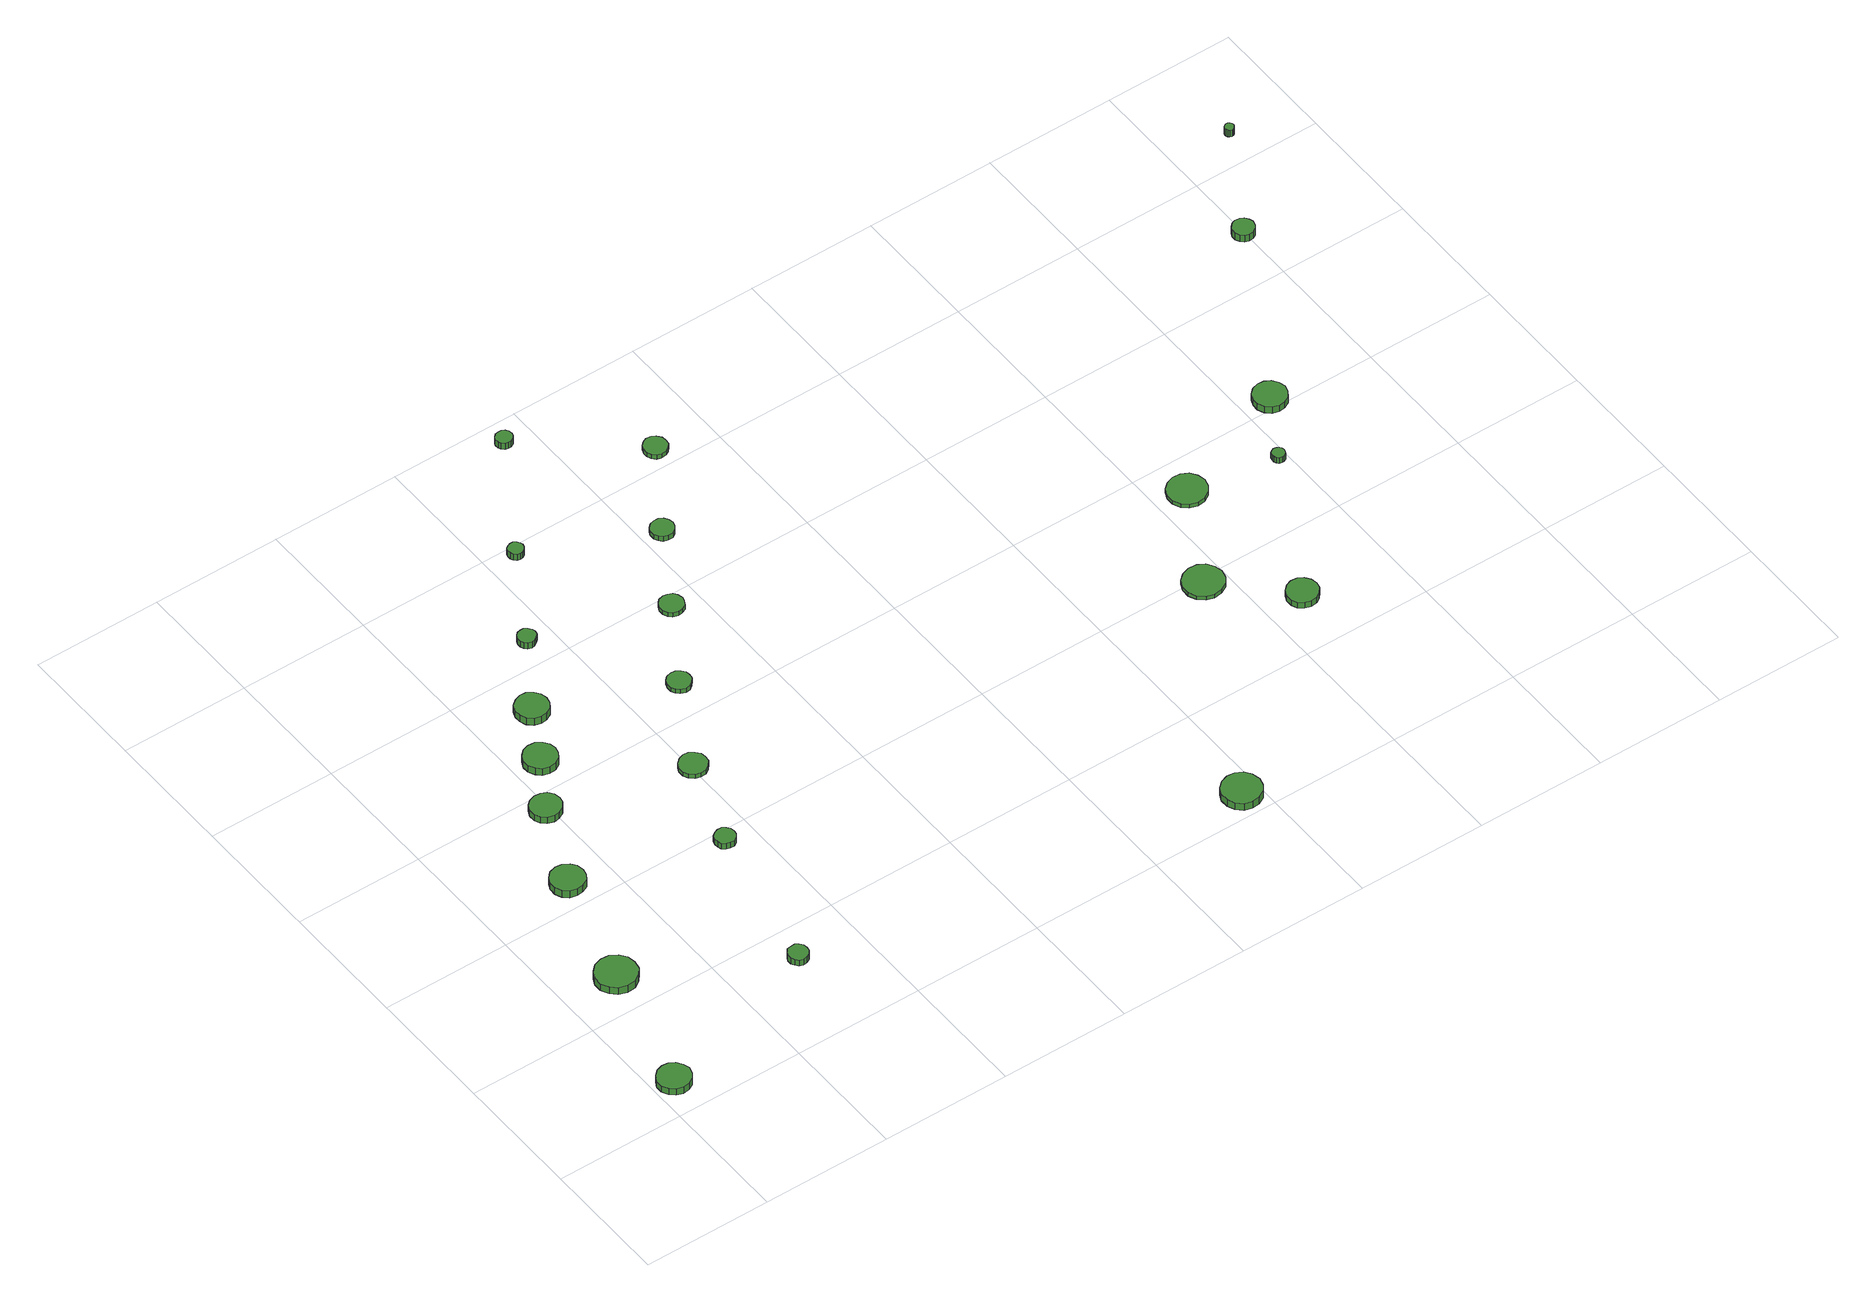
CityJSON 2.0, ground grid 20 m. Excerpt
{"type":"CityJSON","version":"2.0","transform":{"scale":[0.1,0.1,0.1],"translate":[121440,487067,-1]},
"CityObjects":{
"tree1":{"type":"SolitaryVegetationObject","attributes":{"function":"something"},"geometry":[{"type":"MultiSurface","lod":"1","boundaries":[[[0,1,2,3,4,5,6,7,8,9,10,11,12,13,14]],[[15,16,17,18,19,20,21,22,23,24,25,26,27,28,29]],[[0,29,28,1]],[[1,28,27,2]],[[2,27,26,3]],[[3,26,25,4]],[[4,25,24,5]],[[5,24,23,6]],[[6,23,22,7]],[[7,22,21,8]],[[8,21,20,9]],[[9,20,19,10]],[[10,19,18,11]],[[11,18,17,12]],[[12,17,16,13]],[[13,16,15,14]],[[14,15,29,0]]]}]},
"tree2":{"type":"SolitaryVegetationObject","attributes":{"function":"something"},"geometry":[{"type":"MultiSurface","lod":"1","boundaries":[[[30,31,32,33,34,35,36,37,38,39,40,41,42,43,44]],[[45,46,47,48,49,50,51,52,53,54,55,56,57,58,59]],[[30,59,58,31]],[[31,58,57,32]],[[32,57,56,33]],[[33,56,55,34]],[[34,55,54,35]],[[35,54,53,36]],[[36,53,52,37]],[[37,52,51,38]],[[38,51,50,39]],[[39,50,49,40]],[[40,49,48,41]],[[41,48,47,42]],[[42,47,46,43]],[[43,46,45,44]],[[44,45,59,30]]]}]},
"tree3":{"type":"SolitaryVegetationObject","attributes":{"function":"something"},"geometry":[{"type":"MultiSurface","lod":"1","boundaries":[[[60,61,62,63,64,65,66,67,68,69,70,71,72,73,74]],[[75,76,77,78,79,80,81,82,83,84,85,86,87,88,89]],[[60,89,88,61]],[[61,88,87,62]],[[62,87,86,63]],[[63,86,85,64]],[[64,85,84,65]],[[65,84,83,66]],[[66,83,82,67]],[[67,82,81,68]],[[68,81,80,69]],[[69,80,79,70]],[[70,79,78,71]],[[71,78,77,72]],[[72,77,76,73]],[[73,76,75,74]],[[74,75,89,60]]]}]},
"tree4":{"type":"SolitaryVegetationObject","attributes":{"function":"something"},"geometry":[{"type":"MultiSurface","lod":"1","boundaries":[[[90,91,92,93,94,95,96,97,98,99,100,101,102,103,104]],[[105,106,107,108,109,110,111,112,113,114,115,116,117,118,119]],[[90,119,118,91]],[[91,118,117,92]],[[92,117,116,93]],[[93,116,115,94]],[[94,115,114,95]],[[95,114,113,96]],[[96,113,112,97]],[[97,112,111,98]],[[98,111,110,99]],[[99,110,109,100]],[[100,109,108,101]],[[101,108,107,102]],[[102,107,106,103]],[[103,106,105,104]],[[104,105,119,90]]]}]},
"tree5":{"type":"SolitaryVegetationObject","attributes":{"function":"something"},"geometry":[{"type":"MultiSurface","lod":"1","boundaries":[[[120,121,122,123,124,125,126,127,128,129,130,131,132,133,134]],[[135,136,137,138,139,140,141,142,143,144,145,146,147,148,149]],[[120,149,148,121]],[[121,148,147,122]],[[122,147,146,123]],[[123,146,145,124]],[[124,145,144,125]],[[125,144,143,126]],[[126,143,142,127]],[[127,142,141,128]],[[128,141,140,129]],[[129,140,139,130]],[[130,139,138,131]],[[131,138,137,132]],[[132,137,136,133]],[[133,136,135,134]],[[134,135,149,120]]]}]},
"tree6":{"type":"SolitaryVegetationObject","attributes":{"function":"something"},"geometry":[{"type":"MultiSurface","lod":"1","boundaries":[[[150,151,152,153,154,155,156,157,158,159,160,161,162,163,164]],[[165,166,167,168,169,170,171,172,173,174,175,176,177,178,179]],[[150,179,178,151]],[[151,178,177,152]],[[152,177,176,153]],[[153,176,175,154]],[[154,175,174,155]],[[155,174,173,156]],[[156,173,172,157]],[[157,172,171,158]],[[158,171,170,159]],[[159,170,169,160]],[[160,169,168,161]],[[161,168,167,162]],[[162,167,166,163]],[[163,166,165,164]],[[164,165,179,150]]]}]},
"tree7":{"type":"SolitaryVegetationObject","attributes":{"function":"something"},"geometry":[{"type":"MultiSurface","lod":"1","boundaries":[[[180,181,182,183,184,185,186,187,188,189,190,191,192,193,194]],[[195,196,197,198,199,200,201,202,203,204,205,206,207,208,209]],[[180,209,208,181]],[[181,208,207,182]],[[182,207,206,183]],[[183,206,205,184]],[[184,205,204,185]],[[185,204,203,186]],[[186,203,202,187]],[[187,202,201,188]],[[188,201,200,189]],[[189,200,199,190]],[[190,199,198,191]],[[191,198,197,192]],[[192,197,196,193]],[[193,196,195,194]],[[194,195,209,180]]]}]},
"tree8":{"type":"SolitaryVegetationObject","attributes":{"function":"something"},"geometry":[{"type":"MultiSurface","lod":"1","boundaries":[[[210,211,212,213,214,215,216,217,218,219,220,221,222,223,224]],[[225,226,227,228,229,230,231,232,233,234,235,236,237,238,239]],[[210,239,238,211]],[[211,238,237,212]],[[212,237,236,213]],[[213,236,235,214]],[[214,235,234,215]],[[215,234,233,216]],[[216,233,232,217]],[[217,232,231,218]],[[218,231,230,219]],[[219,230,229,220]],[[220,229,228,221]],[[221,228,227,222]],[[222,227,226,223]],[[223,226,225,224]],[[224,225,239,210]]]}]},
"tree9":{"type":"SolitaryVegetationObject","attributes":{"function":"something"},"geometry":[{"type":"MultiSurface","lod":"1","boundaries":[[[240,241,242,243,244,245,246,247,248,249,250,251,252,253,254]],[[255,256,257,258,259,260,261,262,263,264,265,266,267,268,269]],[[240,269,268,241]],[[241,268,267,242]],[[242,267,266,243]],[[243,266,265,244]],[[244,265,264,245]],[[245,264,263,246]],[[246,263,262,247]],[[247,262,261,248]],[[248,261,260,249]],[[249,260,259,250]],[[250,259,258,251]],[[251,258,257,252]],[[252,257,256,253]],[[253,256,255,254]],[[254,255,269,240]]]}]},
"tree10":{"type":"SolitaryVegetationObject","attributes":{"function":"something"},"geometry":[{"type":"MultiSurface","lod":"1","boundaries":[[[270,271,272,273,274,275,276,277,278,279,280,281,282,283,284]],[[285,286,287,288,289,290,291,292,293,294,295,296,297,298,299]],[[270,299,298,271]],[[271,298,297,272]],[[272,297,296,273]],[[273,296,295,274]],[[274,295,294,275]],[[275,294,293,276]],[[276,293,292,277]],[[277,292,291,278]],[[278,291,290,279]],[[279,290,289,280]],[[280,289,288,281]],[[281,288,287,282]],[[282,287,286,283]],[[283,286,285,284]],[[284,285,299,270]]]}]},
"tree11":{"type":"SolitaryVegetationObject","attributes":{"function":"something"},"geometry":[{"type":"MultiSurface","lod":"1","boundaries":[[[300,301,302,303,304,305,306,307,308,309,310,311,312,313,314]],[[315,316,317,318,319,320,321,322,323,324,325,326,327,328,329]],[[300,329,328,301]],[[301,328,327,302]],[[302,327,326,303]],[[303,326,325,304]],[[304,325,324,305]],[[305,324,323,306]],[[306,323,322,307]],[[307,322,321,308]],[[308,321,320,309]],[[309,320,319,310]],[[310,319,318,311]],[[311,318,317,312]],[[312,317,316,313]],[[313,316,315,314]],[[314,315,329,300]]]}]},
"tree12":{"type":"SolitaryVegetationObject","attributes":{"function":"something"},"geometry":[{"type":"MultiSurface","lod":"1","boundaries":[[[330,331,332,333,334,335,336,337,338,339,340,341,342,343,344]],[[345,346,347,348,349,350,351,352,353,354,355,356,357,358,359]],[[330,359,358,331]],[[331,358,357,332]],[[332,357,356,333]],[[333,356,355,334]],[[334,355,354,335]],[[335,354,353,336]],[[336,353,352,337]],[[337,352,351,338]],[[338,351,350,339]],[[339,350,349,340]],[[340,349,348,341]],[[341,348,347,342]],[[342,347,346,343]],[[343,346,345,344]],[[344,345,359,330]]]}]},
"tree13":{"type":"SolitaryVegetationObject","attributes":{"function":"something"},"geometry":[{"type":"MultiSurface","lod":"1","boundaries":[[[360,361,362,363,364,365,366,367,368,369,370,371,372,373,374]],[[375,376,377,378,379,380,381,382,383,384,385,386,387,388,389]],[[360,389,388,361]],[[361,388,387,362]],[[362,387,386,363]],[[363,386,385,364]],[[364,385,384,365]],[[365,384,383,366]],[[366,383,382,367]],[[367,382,381,368]],[[368,381,380,369]],[[369,380,379,370]],[[370,379,378,371]],[[371,378,377,372]],[[372,377,376,373]],[[373,376,375,374]],[[374,375,389,360]]]}]},
"tree14":{"type":"SolitaryVegetationObject","attributes":{"function":"something"},"geometry":[{"type":"MultiSurface","lod":"1","boundaries":[[[390,391,392,393,394,395,396,397,398,399,400,401,402,403,404]],[[405,406,407,408,409,410,411,412,413,414,415,416,417,418,419]],[[390,419,418,391]],[[391,418,417,392]],[[392,417,416,393]],[[393,416,415,394]],[[394,415,414,395]],[[395,414,413,396]],[[396,413,412,397]],[[397,412,411,398]],[[398,411,410,399]],[[399,410,409,400]],[[400,409,408,401]],[[401,408,407,402]],[[402,407,406,403]],[[403,406,405,404]],[[404,405,419,390]]]}]},
"tree15":{"type":"SolitaryVegetationObject","attributes":{"function":"something"},"geometry":[{"type":"MultiSurface","lod":"1","boundaries":[[[420,421,422,423,424,425,426,427,428,429,430,431,432,433,434]],[[435,436,437,438,439,440,441,442,443,444,445,446,447,448,449]],[[420,449,448,421]],[[421,448,447,422]],[[422,447,446,423]],[[423,446,445,424]],[[424,445,444,425]],[[425,444,443,426]],[[426,443,442,427]],[[427,442,441,428]],[[428,441,440,429]],[[429,440,439,430]],[[430,439,438,431]],[[431,438,437,432]],[[432,437,436,433]],[[433,436,435,434]],[[434,435,449,420]]]}]},
"tree16":{"type":"SolitaryVegetationObject","attributes":{"function":"something"},"geometry":[{"type":"MultiSurface","lod":"1","boundaries":[[[450,451,452,453,454,455,456,457,458,459,460,461,462,463,464]],[[465,466,467,468,469,470,471,472,473,474,475,476,477,478,479]],[[450,479,478,451]],[[451,478,477,452]],[[452,477,476,453]],[[453,476,475,454]],[[454,475,474,455]],[[455,474,473,456]],[[456,473,472,457]],[[457,472,471,458]],[[458,471,470,459]],[[459,470,469,460]],[[460,469,468,461]],[[461,468,467,462]],[[462,467,466,463]],[[463,466,465,464]],[[464,465,479,450]]]}]},
"tree17":{"type":"SolitaryVegetationObject","attributes":{"function":"something"},"geometry":[{"type":"MultiSurface","lod":"1","boundaries":[[[480,481,482,483,484,485,486,487,488,489,490,491,492,493,494]],[[495,496,497,498,499,500,501,502,503,504,505,506,507,508,509]],[[480,509,508,481]],[[481,508,507,482]],[[482,507,506,483]],[[483,506,505,484]],[[484,505,504,485]],[[485,504,503,486]],[[486,503,502,487]],[[487,502,501,488]],[[488,501,500,489]],[[489,500,499,490]],[[490,499,498,491]],[[491,498,497,492]],[[492,497,496,493]],[[493,496,495,494]],[[494,495,509,480]]]}]},
"tree18":{"type":"SolitaryVegetationObject","attributes":{"function":"something"},"geometry":[{"type":"MultiSurface","lod":"1","boundaries":[[[510,511,512,513,514,515,516,517,518,519,520,521,522,523,524]],[[525,526,527,528,529,530,531,532,533,534,535,536,537,538,539]],[[510,539,538,511]],[[511,538,537,512]],[[512,537,536,513]],[[513,536,535,514]],[[514,535,534,515]],[[515,534,533,516]],[[516,533,532,517]],[[517,532,531,518]],[[518,531,530,519]],[[519,530,529,520]],[[520,529,528,521]],[[521,528,527,522]],[[522,527,526,523]],[[523,526,525,524]],[[524,525,539,510]]]}]},
"tree19":{"type":"SolitaryVegetationObject","attributes":{"function":"something"},"geometry":[{"type":"MultiSurface","lod":"1","boundaries":[[[540,541,542,543,544,545,546,547,548,549,550,551,552,553,554]],[[555,556,557,558,559,560,561,562,563,564,565,566,567,568,569]],[[540,569,568,541]],[[541,568,567,542]],[[542,567,566,543]],[[543,566,565,544]],[[544,565,564,545]],[[545,564,563,546]],[[546,563,562,547]],[[547,562,561,548]],[[548,561,560,549]],[[549,560,559,550]],[[550,559,558,551]],[[551,558,557,552]],[[552,557,556,553]],[[553,556,555,554]],[[554,555,569,540]]]}]},
"tree20":{"type":"SolitaryVegetationObject","attributes":{"function":"something"},"geometry":[{"type":"MultiSurface","lod":"1","boundaries":[[[570,571,572,573,574,575,576,577,578,579,580,581,582,583,584]],[[585,586,587,588,589,590,591,592,593,594,595,596,597,598,599]],[[570,599,598,571]],[[571,598,597,572]],[[572,597,596,573]],[[573,596,595,574]],[[574,595,594,575]],[[575,594,593,576]],[[576,593,592,577]],[[577,592,591,578]],[[578,591,590,579]],[[579,590,589,580]],[[580,589,588,581]],[[581,588,587,582]],[[582,587,586,583]],[[583,586,585,584]],[[584,585,599,570]]]}]},
"tree21":{"type":"SolitaryVegetationObject","attributes":{"function":"something"},"geometry":[{"type":"MultiSurface","lod":"1","boundaries":[[[600,601,602,603,604,605,606,607,608,609,610,611,612,613,614]],[[615,616,617,618,619,620,621,622,623,624,625,626,627,628,629]],[[600,629,628,601]],[[601,628,627,602]],[[602,627,626,603]],[[603,626,625,604]],[[604,625,624,605]],[[605,624,623,606]],[[606,623,622,607]],[[607,622,621,608]],[[608,621,620,609]],[[609,620,619,610]],[[610,619,618,611]],[[611,618,617,612]],[[612,617,616,613]],[[613,616,615,614]],[[614,615,629,600]]]}]},
"tree22":{"type":"SolitaryVegetationObject","attributes":{"function":"something"},"geometry":[{"type":"MultiSurface","lod":"1","boundaries":[[[630,631,632,633,634,635,636,637,638,639,640,641,642,643,644]],[[645,646,647,648,649,650,651,652,653,654,655,656,657,658,659]],[[630,659,658,631]],[[631,658,657,632]],[[632,657,656,633]],[[633,656,655,634]],[[634,655,654,635]],[[635,654,653,636]],[[636,653,652,637]],[[637,652,651,638]],[[638,651,650,639]],[[639,650,649,640]],[[640,649,648,641]],[[641,648,647,642]],[[642,647,646,643]],[[643,646,645,644]],[[644,645,659,630]]]}]},
"tree23":{"type":"SolitaryVegetationObject","attributes":{"function":"something"},"geometry":[{"type":"MultiSurface","lod":"1","boundaries":[[[660,661,662,663,664,665,666,667,668,669,670,671,672,673,674]],[[675,676,677,678,679,680,681,682,683,684,685,686,687,688,689]],[[660,689,688,661]],[[661,688,687,662]],[[662,687,686,663]],[[663,686,685,664]],[[664,685,684,665]],[[665,684,683,666]],[[666,683,682,667]],[[667,682,681,668]],[[668,681,680,669]],[[669,680,679,670]],[[670,679,678,671]],[[671,678,677,672]],[[672,677,676,673]],[[673,676,675,674]],[[674,675,689,660]]]}]},
"tree24":{"type":"SolitaryVegetationObject","attributes":{"function":"something"},"geometry":[{"type":"MultiSurface","lod":"1","boundaries":[[[690,691,692,693,694,695,696,697,698,699,700,701,702,703,704]],[[705,706,707,708,709,710,711,712,713,714,715,716,717,718,719]],[[690,719,718,691]],[[691,718,717,692]],[[692,717,716,693]],[[693,716,715,694]],[[694,715,714,695]],[[695,714,713,696]],[[696,713,712,697]],[[697,712,711,698]],[[698,711,710,699]],[[699,710,709,700]],[[700,709,708,701]],[[701,708,707,702]],[[702,707,706,703]],[[703,706,705,704]],[[704,705,719,690]]]}]}
},
"vertices":[
[58,57,18],[55,67,18],[49,76,18],[40,81,18],[30,82,18],[20,79,18],[12,72,18],[7,62,18],[7,52,18],[12,42,18],[20,35,18],[30,32,18],[40,33,18],[49,38,18],[55,47,18],[55,47,6],[49,38,6],[40,33,6],[30,32,6],[20,35,6],[12,42,6],[7,52,6],[7,62,6],[12,72,6],[20,79,6],[30,82,6],[40,81,6],[49,76,6],[55,67,6],[58,57,6],
[113,258,23],[111,271,23],[103,281,23],[92,288,23],[79,289,23],[66,285,23],[57,276,23],[51,265,23],[51,252,23],[57,240,23],[66,231,23],[79,227,23],[92,228,23],[103,235,23],[111,245,23],[111,245,10],[103,235,10],[92,228,10],[79,227,10],[66,231,10],[57,240,10],[51,252,10],[51,265,10],[57,276,10],[66,285,10],[79,289,10],[92,288,10],[103,281,10],[111,271,10],[113,258,10],
[160,440,22],[158,451,22],[152,459,22],[142,465,22],[132,466,22],[121,463,22],[113,455,22],[109,446,22],[109,435,22],[113,425,22],[121,418,22],[132,415,22],[142,416,22],[152,421,22],[158,430,22],[158,430,9],[152,421,9],[142,416,9],[132,415,9],[121,418,9],[113,425,9],[109,435,9],[109,446,9],[113,455,9],[121,463,9],[132,466,9],[142,465,9],[152,459,9],[158,451,9],[160,440,9],
[321,146,17],[320,153,17],[316,158,17],[311,161,17],[304,161,17],[298,160,17],[294,155,17],[291,150,17],[291,143,17],[294,138,17],[298,133,17],[304,131,17],[311,132,17],[316,135,17],[320,140,17],[320,140,6],[316,135,6],[311,132,6],[304,131,6],[298,133,6],[294,138,6],[291,143,6],[291,150,6],[294,155,6],[298,160,6],[304,161,6],[311,161,6],[316,158,6],[320,153,6],[321,146,6],
[217,571,18],[215,581,18],[209,589,18],[200,593,18],[191,594,18],[181,591,18],[174,585,18],[170,576,18],[170,566,18],[174,557,18],[181,551,18],[191,548,18],[200,549,18],[209,554,18],[215,562,18],[215,562,6],[209,554,6],[200,549,6],[191,548,6],[181,551,6],[174,557,6],[170,566,6],[170,576,6],[174,585,6],[181,591,6],[191,594,6],[200,593,6],[209,589,6],[215,581,6],[217,571,6],
[267,650,19],[265,660,19],[259,668,19],[250,674,19],[239,675,19],[229,672,19],[222,665,19],[217,655,19],[217,645,19],[222,635,19],[229,628,19],[239,625,19],[250,626,19],[259,631,19],[265,640,19],[265,640,6],[259,631,6],[250,626,6],[239,625,6],[229,628,6],[222,635,6],[217,645,6],[217,655,6],[222,665,6],[229,672,6],[239,675,6],[250,674,6],[259,668,6],[265,660,6],[267,650,6],
[371,382,17],[370,388,17],[366,393,17],[361,397,17],[354,397,17],[348,395,17],[343,391,17],[341,385,17],[341,379,17],[343,373,17],[348,369,17],[354,367,17],[361,367,17],[366,370,17],[370,376,17],[370,376,6],[366,370,6],[361,367,6],[354,367,6],[348,369,6],[343,373,6],[341,379,6],[341,385,6],[343,391,6],[348,395,6],[354,397,6],[361,397,6],[366,393,6],[370,388,6],[371,382,6],
[313,733,19],[311,743,19],[305,751,19],[296,757,19],[286,758,19],[276,754,19],[268,748,19],[264,738,19],[264,728,19],[268,718,19],[276,711,19],[286,708,19],[296,709,19],[305,714,19],[311,723,19],[311,723,6],[305,714,6],[296,709,6],[286,708,6],[276,711,6],[268,718,6],[264,728,6],[264,738,6],[268,748,6],[276,754,6],[286,758,6],[296,757,6],[305,751,6],[311,743,6],[313,733,6],
[424,520,14],[423,528,14],[417,535,14],[410,540,14],[401,541,14],[393,538,14],[386,532,14],[382,524,14],[382,515,14],[386,507,14],[393,501,14],[401,499,14],[410,499,14],[417,504,14],[423,511,14],[423,511,6],[417,504,6],[410,499,6],[401,499,6],[393,501,6],[386,507,6],[382,515,6],[382,524,6],[386,532,6],[393,538,6],[401,541,6],[410,540,6],[417,535,6],[423,528,6],[424,520,6],
[375,844,18],[374,849,18],[370,854,18],[365,857,18],[360,857,18],[354,856,18],[350,852,18],[348,847,18],[348,841,18],[350,836,18],[354,832,18],[360,830,18],[365,831,18],[370,834,18],[374,838,18],[374,838,6],[370,834,6],[365,831,6],[360,830,6],[354,832,6],[350,836,6],[348,841,6],[348,847,6],[350,852,6],[354,856,6],[360,857,6],[365,857,6],[370,854,6],[374,849,6],[375,844,6],
[498,657,14],[497,664,14],[492,670,14],[486,674,14],[479,675,14],[471,673,14],[466,668,14],[463,661,14],[463,653,14],[466,647,14],[471,642,14],[479,639,14],[486,640,14],[492,644,14],[497,650,14],[497,650,6],[492,644,6],[486,640,6],[479,639,6],[471,642,6],[466,647,6],[463,653,6],[463,661,6],[466,668,6],[471,673,6],[479,675,6],[486,674,6],[492,670,6],[497,664,6],[498,657,6],
[458,986,18],[457,990,18],[454,994,18],[450,997,18],[445,997,18],[441,996,18],[437,993,18],[435,988,18],[435,983,18],[437,979,18],[441,975,18],[445,974,18],[450,974,18],[454,977,18],[457,981,18],[457,981,6],[454,977,6],[450,974,6],[445,974,6],[441,975,6],[437,979,6],[435,983,6],[435,988,6],[437,993,6],[441,996,6],[445,997,6],[450,997,6],[454,994,6],[457,990,6],[458,986,6],
[576,780,14],[574,788,14],[570,794,14],[563,797,14],[556,798,14],[548,796,14],[543,791,14],[540,784,14],[540,776,14],[543,769,14],[548,764,14],[556,762,14],[563,763,14],[570,766,14],[574,773,14],[574,773,6],[570,766,6],[563,763,6],[556,762,6],[548,764,6],[543,769,6],[540,776,6],[540,784,6],[543,791,6],[548,796,6],[556,798,6],[563,797,6],[570,794,6],[574,788,6],[576,780,6],
[649,902,15],[647,909,15],[643,915,15],[637,919,15],[629,919,15],[622,917,15],[617,912,15],[614,906,15],[614,898,15],[617,892,15],[622,887,15],[629,885,15],[637,885,15],[643,889,15],[647,895,15],[647,895,6],[643,889,6],[637,885,6],[629,885,6],[622,887,6],[617,892,6],[614,898,6],[614,906,6],[617,912,6],[622,917,6],[629,919,6],[637,919,6],[643,915,6],[647,909,6],[649,902,6],
[570,1164,18],[569,1169,18],[566,1173,18],[561,1176,18],[556,1176,18],[551,1175,18],[547,1171,18],[545,1167,18],[545,1161,18],[547,1157,18],[551,1153,18],[556,1152,18],[561,1152,18],[566,1155,18],[569,1159,18],[569,1159,6],[566,1155,6],[561,1152,6],[556,1152,6],[551,1153,6],[547,1157,6],[545,1161,6],[545,1167,6],[547,1171,6],[551,1175,6],[556,1176,6],[561,1176,6],[566,1173,6],[569,1169,6],[570,1164,6],
[1002,38,20],[999,51,20],[992,61,20],[981,67,20],[969,68,20],[957,64,20],[948,56,20],[943,45,20],[943,32,20],[948,21,20],[957,12,20],[969,9,20],[981,10,20],[992,16,20],[999,26,20],[999,26,7],[992,16,7],[981,10,7],[969,9,7],[957,12,7],[948,21,7],[943,32,7],[943,45,7],[948,56,7],[957,64,7],[969,68,7],[981,67,7],[992,61,7],[999,51,7],[1002,38,7],
[733,1033,14],[732,1040,14],[727,1046,14],[721,1050,14],[713,1051,14],[706,1048,14],[701,1043,14],[698,1036,14],[698,1029,14],[701,1022,14],[706,1017,14],[713,1015,14],[721,1016,14],[727,1019,14],[732,1025,14],[732,1025,6],[727,1019,6],[721,1016,6],[713,1015,6],[706,1017,6],[701,1022,6],[698,1029,6],[698,1036,6],[701,1043,6],[706,1048,6],[713,1051,6],[721,1050,6],[727,1046,6],[732,1040,6],[733,1033,6],
[1196,390,13],[1193,402,13],[1186,413,13],[1175,419,13],[1162,420,13],[1150,416,13],[1140,408,13],[1135,396,13],[1135,383,13],[1140,372,13],[1150,363,13],[1162,359,13],[1175,361,13],[1186,367,13],[1193,377,13],[1193,377,6],[1186,367,6],[1175,361,6],[1162,359,6],[1150,363,6],[1140,372,6],[1135,383,6],[1135,396,6],[1140,408,6],[1150,416,6],[1162,420,6],[1175,419,6],[1186,413,6],[1193,402,6],[1196,390,6],
[1284,292,17],[1282,302,17],[1276,310,17],[1268,315,17],[1258,316,17],[1249,313,17],[1241,306,17],[1237,297,17],[1237,287,17],[1241,278,17],[1249,272,17],[1258,269,17],[1268,270,17],[1276,275,17],[1282,283,17],[1282,283,6],[1276,275,6],[1268,270,6],[1258,269,6],[1249,272,6],[1241,278,6],[1237,287,6],[1237,297,6],[1241,306,6],[1249,313,6],[1258,316,6],[1268,315,6],[1276,310,6],[1282,302,6],[1284,292,6],
[1279,542,13],[1276,554,13],[1269,564,13],[1258,570,13],[1246,571,13],[1234,567,13],[1225,559,13],[1220,548,13],[1220,536,13],[1225,524,13],[1234,516,13],[1246,512,13],[1258,514,13],[1269,520,13],[1276,530,13],[1276,530,6],[1269,520,6],[1258,514,6],[1246,512,6],[1234,516,6],[1225,524,6],[1220,536,6],[1220,548,6],[1225,559,6],[1234,567,6],[1246,571,6],[1258,570,6],[1269,564,6],[1276,554,6],[1279,542,6],
[1397,521,17],[1396,525,17],[1394,528,17],[1390,530,17],[1386,531,17],[1382,529,17],[1379,527,17],[1378,523,17],[1378,519,17],[1379,515,17],[1382,512,17],[1386,511,17],[1390,511,17],[1394,513,17],[1396,517,17],[1396,517,6],[1394,513,6],[1390,511,6],[1386,511,6],[1382,512,6],[1379,515,6],[1378,519,6],[1378,523,6],[1379,527,6],[1382,529,6],[1386,531,6],[1390,530,6],[1394,528,6],[1396,525,6],[1397,521,6],
[1468,616,18],[1465,626,18],[1459,635,18],[1450,640,18],[1440,641,18],[1430,638,18],[1422,631,18],[1418,621,18],[1418,611,18],[1422,601,18],[1430,594,18],[1440,591,18],[1450,592,18],[1459,597,18],[1465,606,18],[1465,606,6],[1459,597,6],[1450,592,6],[1440,591,6],[1430,594,6],[1422,601,6],[1418,611,6],[1418,621,6],[1422,631,6],[1430,638,6],[1440,641,6],[1450,640,6],[1459,635,6],[1465,626,6],[1468,616,6],
[1613,887,24],[1611,893,24],[1607,899,24],[1601,902,24],[1594,903,24],[1588,901,24],[1583,896,24],[1580,890,24],[1580,883,24],[1583,877,24],[1588,872,24],[1594,870,24],[1601,871,24],[1607,874,24],[1611,880,24],[1611,880,11],[1607,874,11],[1601,871,11],[1594,870,11],[1588,872,11],[1583,877,11],[1580,883,11],[1580,890,11],[1583,896,11],[1588,901,11],[1594,903,11],[1601,902,11],[1607,899,11],[1611,893,11],[1613,887,11],
[1696,1045,30],[1695,1048,30],[1693,1050,30],[1691,1052,30],[1688,1052,30],[1685,1051,30],[1683,1049,30],[1682,1046,30],[1682,1044,30],[1683,1041,30],[1685,1039,30],[1688,1038,30],[1691,1038,30],[1693,1040,30],[1695,1042,30],[1695,1042,17],[1693,1040,17],[1691,1038,17],[1688,1038,17],[1685,1039,17],[1683,1041,17],[1682,1044,17],[1682,1046,17],[1683,1049,17],[1685,1051,17],[1688,1052,17],[1691,1052,17],[1693,1050,17],[1695,1048,17],[1696,1045,17]
]}
